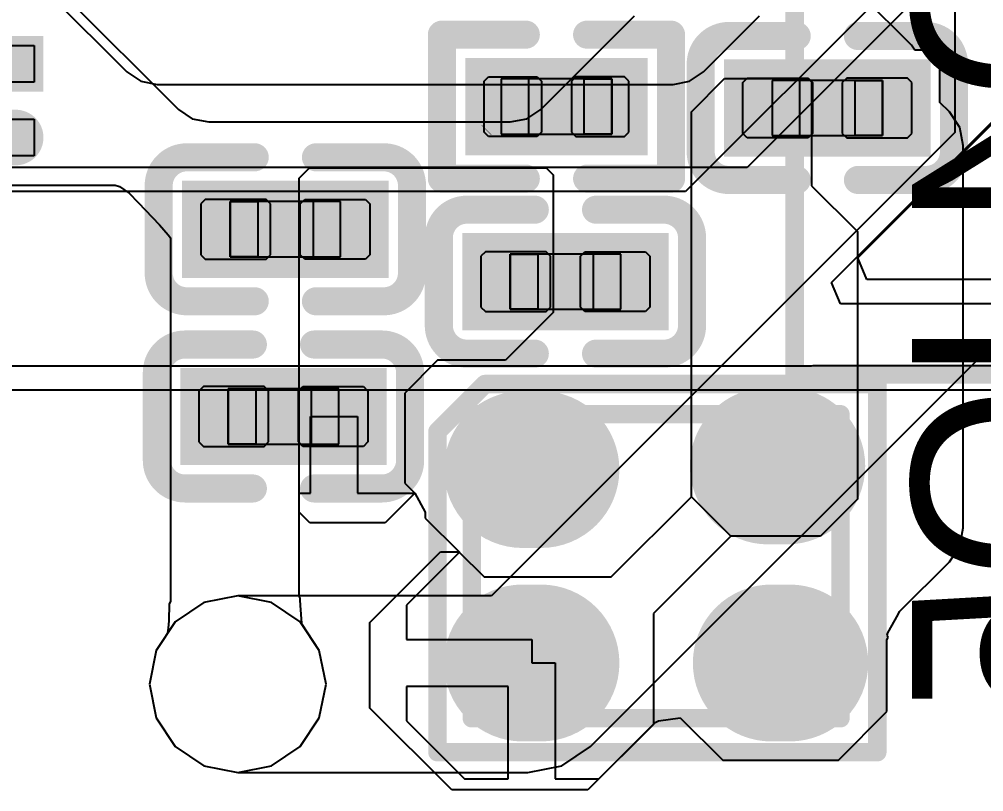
# Model space of a CAD drawing. Header units: millimetres. Extents: x 0 to 11.7, y 0 to 8.3.
# Drawn here: x 5.6 to 5.8061, y 2.8028 to 2.9678 of the extents above; entities that cross this region are included whole.
import ezdxf

# ---------------------------------------------------------------- set-up
doc = ezdxf.new("R2010")
doc.units = ezdxf.units.MM
doc.header["$MEASUREMENT"] = 0
for name, color, linetype in [('BottomLayer', 5, 'Continuous'), ('BottomOverlay', 54, 'Continuous'), ('BottomPaste', 16, 'Continuous'), ('BottomSolder', 6, 'Continuous'), ('ConnectLayer', 7, 'Continuous'), ('Mechanical15', 56, 'Continuous'), ('Mechanical4', 56, 'Continuous'), ('Mechanical5', 56, 'Continuous'), ('MidLayer1', 16, 'Continuous'), ('MidLayer2', 76, 'Continuous'), ('MultiLayer', 9, 'Continuous'), ('PadHoleLayer', 156, 'Continuous'), ('TopLayer', 1, 'Continuous'), ('TopOverlay', 2, 'Continuous'), ('TopSolder', 216, 'Continuous')]:
    doc.layers.add(name, color=color, linetype=linetype)

# ---------------------------------------------------------------- blocks, each defined once
blk = doc.blocks.new('C0201_B_2')
at = {"layer": 'BottomLayer'}
for points in [[(-0.0182, -0.00569), (-0.00369, -0.00569), (-0.0182, 0.00707), (-0.00369, 0.00707)], [(0.00339, -0.00569), (0.0179, -0.00569), (0.00339, 0.00707), (0.0179, 0.00707)]]:
    blk.add_solid(points, dxfattribs=at)
at = {"layer": 'BottomOverlay', "const_width": 0.006}
for points in [[(-0.0272, 0.01007, -0.414214), (-0.0212, 0.01607)], [(0.0209, 0.01607, -0.414214), (0.0269, 0.01007)], [(-0.0212, -0.01469, -0.414214), (-0.0272, -0.00869)], [(0.0269, -0.00869, -0.414214), (0.0209, -0.01469)]]:
    blk.add_lwpolyline(points, format="xyb", dxfattribs=at)
for points in [[(-0.00669, 0.01607), (-0.0212, 0.01607)], [(0.0209, 0.01607), (0.00639, 0.01607)], [(-0.0272, 0.01007), (-0.0272, -0.00869)], [(0.0269, 0.01007), (0.0269, -0.00869)], [(-0.00669, -0.01469), (-0.0212, -0.01469)], [(0.0209, -0.01469), (0.00639, -0.01469)]]:
    blk.add_lwpolyline(points, dxfattribs=at)
at = {"layer": 'BottomOverlay', "const_width": 0.003}
for points in [[(-0.0227, 0.01607, 1), (-0.0197, 0.01607, 1)], [(-0.0227, 0.01607, 1), (-0.0197, 0.01607, 1)], [(-0.00819, 0.01607, 1), (-0.00519, 0.01607, 1)], [(0.00489, 0.01607, 1), (0.00789, 0.01607, 1)], [(0.0194, 0.01607, 1), (0.0224, 0.01607, 1)], [(0.0194, 0.01607, 1), (0.0224, 0.01607, 1)], [(-0.0287, 0.01007, 1), (-0.0257, 0.01007, 1)], [(-0.0287, 0.01007, 1), (-0.0257, 0.01007, 1)], [(0.0254, 0.01007, 1), (0.0284, 0.01007, 1)], [(0.0254, 0.01007, 1), (0.0284, 0.01007, 1)], [(-0.0287, -0.00869, 1), (-0.0257, -0.00869, 1)], [(-0.0287, -0.00869, 1), (-0.0257, -0.00869, 1)], [(0.0254, -0.00869, 1), (0.0284, -0.00869, 1)], [(0.0254, -0.00869, 1), (0.0284, -0.00869, 1)], [(-0.0227, -0.01469, 1), (-0.0197, -0.01469, 1)], [(-0.0227, -0.01469, 1), (-0.0197, -0.01469, 1)], [(-0.00819, -0.01469, 1), (-0.00519, -0.01469, 1)], [(0.00489, -0.01469, 1), (0.00789, -0.01469, 1)], [(0.0194, -0.01469, 1), (0.0224, -0.01469, 1)], [(0.0194, -0.01469, 1), (0.0224, -0.01469, 1)]]:
    blk.add_lwpolyline(points, format="xyb", close=True, dxfattribs=at)
at = {"layer": 'BottomPaste'}
for p, q in [((-0.01725, 0.00707), (-0.0182, 0.00612)), ((-0.00428, 0.00707), (-0.01725, 0.00707)), ((-0.00334, 0.00612), (-0.00428, 0.00707)), ((0.00304, 0.00612), (0.00398, 0.00707)), ((0.00398, 0.00707), (0.01695, 0.00707)), ((0.01695, 0.00707), (0.0179, 0.00612)), ((-0.0182, 0.00612), (-0.0182, -0.00474)), ((-0.00334, -0.00474), (-0.00334, 0.00612)), ((0.00304, -0.00474), (0.00304, 0.00612)), ((0.0179, 0.00612), (0.0179, -0.00474)), ((-0.0182, -0.00474), (-0.01725, -0.00569)), ((-0.01725, -0.00569), (-0.00428, -0.00569)), ((-0.00428, -0.00569), (-0.00334, -0.00474)), ((0.00398, -0.00569), (0.00304, -0.00474)), ((0.01695, -0.00569), (0.00398, -0.00569)), ((0.0179, -0.00474), (0.01695, -0.00569))]:
    blk.add_line(p, q, dxfattribs=at)
for points in [[(-0.0182, -0.00569), (-0.00369, -0.00569), (-0.0182, 0.00707), (-0.00369, 0.00707)], [(0.00339, -0.00569), (0.0179, -0.00569), (0.00339, 0.00707), (0.0179, 0.00707)]]:
    blk.add_solid(points, dxfattribs=at)
at = {"layer": 'BottomSolder'}
for points in [[(-0.0222, -0.00969), (0.00031, -0.00969), (-0.0222, 0.01107), (0.00031, 0.01107)], [(-0.00061, -0.00969), (0.0219, -0.00969), (-0.00061, 0.01107), (0.0219, 0.01107)]]:
    blk.add_solid(points, dxfattribs=at)
at = {"layer": 'Mechanical4'}
for p, q in [((0.01166, 0.0066), (-0.01196, 0.0066)), ((-0.01196, 0.0066), (-0.01196, -0.00521)), ((0.01166, -0.00521), (0.01166, 0.0066)), ((-0.01196, -0.00521), (0.01166, -0.00521))]:
    blk.add_line(p, q, dxfattribs=at)
at = {"layer": 'Mechanical5'}
for p, q in [((-0.01196, -0.00521), (-0.01196, 0.0066)), ((-0.01196, 0.0066), (-0.00606, 0.0066)), ((-0.00606, 0.0066), (-0.00606, -0.00521)), ((0.01166, 0.0066), (0.00576, 0.0066)), ((0.00576, 0.0066), (0.00576, -0.00521)), ((0.01166, -0.00521), (0.01166, 0.0066)), ((-0.00606, -0.00521), (-0.01196, -0.00521)), ((0.00576, -0.00521), (0.01166, -0.00521))]:
    blk.add_line(p, q, dxfattribs=at)
blk = doc.blocks.new('C0201_B_9')
at = {"layer": 'BottomLayer'}
for points in [[(-0.0182, -0.00569), (-0.00369, -0.00569), (-0.0182, 0.00707), (-0.00369, 0.00707)], [(0.00339, -0.00569), (0.0179, -0.00569), (0.00339, 0.00707), (0.0179, 0.00707)]]:
    blk.add_solid(points, dxfattribs=at)
at = {"layer": 'BottomOverlay', "const_width": 0.006}
for points in [[(-0.0272, 0.01007, -0.414214), (-0.0212, 0.01607)], [(0.0209, 0.01607, -0.414214), (0.0269, 0.01007)], [(-0.0212, -0.01469, -0.414214), (-0.0272, -0.00869)], [(0.0269, -0.00869, -0.414214), (0.0209, -0.01469)]]:
    blk.add_lwpolyline(points, format="xyb", dxfattribs=at)
for points in [[(-0.0212, 0.01607), (-0.00669, 0.01607)], [(0.00639, 0.01607), (0.0209, 0.01607)], [(-0.0272, -0.00869), (-0.0272, 0.01007)], [(0.0269, -0.00869), (0.0269, 0.01007)], [(-0.0212, -0.01469), (-0.00669, -0.01469)], [(0.00639, -0.01469), (0.0209, -0.01469)]]:
    blk.add_lwpolyline(points, dxfattribs=at)
at = {"layer": 'BottomOverlay', "const_width": 0.003}
for points in [[(-0.0227, 0.01607, 1), (-0.0197, 0.01607, 1)], [(-0.0227, 0.01607, 1), (-0.0197, 0.01607, 1)], [(-0.00819, 0.01607, 1), (-0.00519, 0.01607, 1)], [(0.00489, 0.01607, 1), (0.00789, 0.01607, 1)], [(0.0194, 0.01607, 1), (0.0224, 0.01607, 1)], [(0.0194, 0.01607, 1), (0.0224, 0.01607, 1)], [(-0.0287, 0.01007, 1), (-0.0257, 0.01007, 1)], [(-0.0287, 0.01007, 1), (-0.0257, 0.01007, 1)], [(0.0254, 0.01007, 1), (0.0284, 0.01007, 1)], [(0.0254, 0.01007, 1), (0.0284, 0.01007, 1)], [(-0.0287, -0.00869, 1), (-0.0257, -0.00869, 1)], [(-0.0287, -0.00869, 1), (-0.0257, -0.00869, 1)], [(0.0254, -0.00869, 1), (0.0284, -0.00869, 1)], [(0.0254, -0.00869, 1), (0.0284, -0.00869, 1)], [(-0.0227, -0.01469, 1), (-0.0197, -0.01469, 1)], [(-0.0227, -0.01469, 1), (-0.0197, -0.01469, 1)], [(-0.00819, -0.01469, 1), (-0.00519, -0.01469, 1)], [(0.00489, -0.01469, 1), (0.00789, -0.01469, 1)], [(0.0194, -0.01469, 1), (0.0224, -0.01469, 1)], [(0.0194, -0.01469, 1), (0.0224, -0.01469, 1)]]:
    blk.add_lwpolyline(points, format="xyb", close=True, dxfattribs=at)
at = {"layer": 'BottomPaste'}
for p, q in [((-0.01725, 0.00707), (-0.0182, 0.00612)), ((-0.00428, 0.00707), (-0.01725, 0.00707)), ((-0.00334, 0.00612), (-0.00428, 0.00707)), ((0.00304, 0.00612), (0.00398, 0.00707)), ((0.00398, 0.00707), (0.01695, 0.00707)), ((0.01695, 0.00707), (0.0179, 0.00612)), ((-0.0182, 0.00612), (-0.0182, -0.00474)), ((-0.00334, -0.00474), (-0.00334, 0.00612)), ((0.00304, -0.00474), (0.00304, 0.00612)), ((0.0179, 0.00612), (0.0179, -0.00474)), ((-0.0182, -0.00474), (-0.01725, -0.00569)), ((-0.01725, -0.00569), (-0.00428, -0.00569)), ((-0.00428, -0.00569), (-0.00334, -0.00474)), ((0.00398, -0.00569), (0.00304, -0.00474)), ((0.01695, -0.00569), (0.00398, -0.00569)), ((0.0179, -0.00474), (0.01695, -0.00569))]:
    blk.add_line(p, q, dxfattribs=at)
for points in [[(-0.0182, -0.00569), (-0.00369, -0.00569), (-0.0182, 0.00707), (-0.00369, 0.00707)], [(0.00339, -0.00569), (0.0179, -0.00569), (0.00339, 0.00707), (0.0179, 0.00707)]]:
    blk.add_solid(points, dxfattribs=at)
at = {"layer": 'BottomSolder'}
for points in [[(-0.0222, -0.00969), (0.00031, -0.00969), (-0.0222, 0.01107), (0.00031, 0.01107)], [(-0.00061, -0.00969), (0.0219, -0.00969), (-0.00061, 0.01107), (0.0219, 0.01107)]]:
    blk.add_solid(points, dxfattribs=at)
at = {"layer": 'Mechanical4'}
for p, q in [((0.01166, 0.0066), (-0.01196, 0.0066)), ((-0.01196, 0.0066), (-0.01196, -0.00521)), ((0.01166, -0.00521), (0.01166, 0.0066)), ((-0.01196, -0.00521), (0.01166, -0.00521))]:
    blk.add_line(p, q, dxfattribs=at)
at = {"layer": 'Mechanical5'}
for p, q in [((-0.01196, -0.00521), (-0.01196, 0.0066)), ((-0.01196, 0.0066), (-0.00606, 0.0066)), ((-0.00606, 0.0066), (-0.00606, -0.00521)), ((0.01166, 0.0066), (0.00576, 0.0066)), ((0.00576, 0.0066), (0.00576, -0.00521)), ((0.01166, -0.00521), (0.01166, 0.0066)), ((-0.00606, -0.00521), (-0.01196, -0.00521)), ((0.00576, -0.00521), (0.01166, -0.00521))]:
    blk.add_line(p, q, dxfattribs=at)
blk = doc.blocks.new('C0201_B_10')
at = {"layer": 'BottomLayer'}
for points in [[(-0.0182, -0.00569), (-0.00369, -0.00569), (-0.0182, 0.00707), (-0.00369, 0.00707)], [(0.00339, -0.00569), (0.0179, -0.00569), (0.00339, 0.00707), (0.0179, 0.00707)]]:
    blk.add_solid(points, dxfattribs=at)
at = {"layer": 'BottomOverlay', "const_width": 0.006}
for points in [[(-0.0272, 0.01007, -0.414214), (-0.0212, 0.01607)], [(0.0209, 0.01607, -0.414214), (0.0269, 0.01007)], [(-0.0212, -0.01469, -0.414214), (-0.0272, -0.00869)], [(0.0269, -0.00869, -0.414214), (0.0209, -0.01469)]]:
    blk.add_lwpolyline(points, format="xyb", dxfattribs=at)
for points in [[(-0.0212, 0.01607), (-0.00669, 0.01607)], [(0.00639, 0.01607), (0.0209, 0.01607)], [(-0.0272, -0.00869), (-0.0272, 0.01007)], [(0.0269, -0.00869), (0.0269, 0.01007)], [(-0.0212, -0.01469), (-0.00669, -0.01469)], [(0.00639, -0.01469), (0.0209, -0.01469)]]:
    blk.add_lwpolyline(points, dxfattribs=at)
at = {"layer": 'BottomOverlay', "const_width": 0.003}
for points in [[(-0.0227, 0.01607, 1), (-0.0197, 0.01607, 1)], [(-0.0227, 0.01607, 1), (-0.0197, 0.01607, 1)], [(-0.00819, 0.01607, 1), (-0.00519, 0.01607, 1)], [(0.00489, 0.01607, 1), (0.00789, 0.01607, 1)], [(0.0194, 0.01607, 1), (0.0224, 0.01607, 1)], [(0.0194, 0.01607, 1), (0.0224, 0.01607, 1)], [(-0.0287, 0.01007, 1), (-0.0257, 0.01007, 1)], [(-0.0287, 0.01007, 1), (-0.0257, 0.01007, 1)], [(0.0254, 0.01007, 1), (0.0284, 0.01007, 1)], [(0.0254, 0.01007, 1), (0.0284, 0.01007, 1)], [(-0.0287, -0.00869, 1), (-0.0257, -0.00869, 1)], [(-0.0287, -0.00869, 1), (-0.0257, -0.00869, 1)], [(0.0254, -0.00869, 1), (0.0284, -0.00869, 1)], [(0.0254, -0.00869, 1), (0.0284, -0.00869, 1)], [(-0.0227, -0.01469, 1), (-0.0197, -0.01469, 1)], [(-0.0227, -0.01469, 1), (-0.0197, -0.01469, 1)], [(-0.00819, -0.01469, 1), (-0.00519, -0.01469, 1)], [(0.00489, -0.01469, 1), (0.00789, -0.01469, 1)], [(0.0194, -0.01469, 1), (0.0224, -0.01469, 1)], [(0.0194, -0.01469, 1), (0.0224, -0.01469, 1)]]:
    blk.add_lwpolyline(points, format="xyb", close=True, dxfattribs=at)
at = {"layer": 'BottomPaste'}
for p, q in [((-0.01725, 0.00707), (-0.0182, 0.00612)), ((-0.00428, 0.00707), (-0.01725, 0.00707)), ((-0.00334, 0.00612), (-0.00428, 0.00707)), ((0.00304, 0.00612), (0.00398, 0.00707)), ((0.00398, 0.00707), (0.01695, 0.00707)), ((0.01695, 0.00707), (0.0179, 0.00612)), ((-0.0182, 0.00612), (-0.0182, -0.00474)), ((-0.00334, -0.00474), (-0.00334, 0.00612)), ((0.00304, -0.00474), (0.00304, 0.00612)), ((0.0179, 0.00612), (0.0179, -0.00474)), ((-0.0182, -0.00474), (-0.01725, -0.00569)), ((-0.01725, -0.00569), (-0.00428, -0.00569)), ((-0.00428, -0.00569), (-0.00334, -0.00474)), ((0.00398, -0.00569), (0.00304, -0.00474)), ((0.01695, -0.00569), (0.00398, -0.00569)), ((0.0179, -0.00474), (0.01695, -0.00569))]:
    blk.add_line(p, q, dxfattribs=at)
for points in [[(-0.0182, -0.00569), (-0.00369, -0.00569), (-0.0182, 0.00707), (-0.00369, 0.00707)], [(0.00339, -0.00569), (0.0179, -0.00569), (0.00339, 0.00707), (0.0179, 0.00707)]]:
    blk.add_solid(points, dxfattribs=at)
at = {"layer": 'BottomSolder'}
for points in [[(-0.0222, -0.00969), (0.00031, -0.00969), (-0.0222, 0.01107), (0.00031, 0.01107)], [(-0.00061, -0.00969), (0.0219, -0.00969), (-0.00061, 0.01107), (0.0219, 0.01107)]]:
    blk.add_solid(points, dxfattribs=at)
at = {"layer": 'Mechanical4'}
for p, q in [((0.01166, 0.0066), (-0.01196, 0.0066)), ((-0.01196, 0.0066), (-0.01196, -0.00521)), ((0.01166, -0.00521), (0.01166, 0.0066)), ((-0.01196, -0.00521), (0.01166, -0.00521))]:
    blk.add_line(p, q, dxfattribs=at)
at = {"layer": 'Mechanical5'}
for p, q in [((-0.01196, -0.00521), (-0.01196, 0.0066)), ((-0.01196, 0.0066), (-0.00606, 0.0066)), ((-0.00606, 0.0066), (-0.00606, -0.00521)), ((0.01166, 0.0066), (0.00576, 0.0066)), ((0.00576, 0.0066), (0.00576, -0.00521)), ((0.01166, -0.00521), (0.01166, 0.0066)), ((-0.00606, -0.00521), (-0.01196, -0.00521)), ((0.00576, -0.00521), (0.01166, -0.00521))]:
    blk.add_line(p, q, dxfattribs=at)
blk = doc.blocks.new('C0201_B_11')
at = {"layer": 'BottomLayer'}
for points in [[(-0.0182, -0.00569), (-0.00369, -0.00569), (-0.0182, 0.00707), (-0.00369, 0.00707)], [(0.00339, -0.00569), (0.0179, -0.00569), (0.00339, 0.00707), (0.0179, 0.00707)]]:
    blk.add_solid(points, dxfattribs=at)
at = {"layer": 'BottomOverlay', "const_width": 0.006}
for points in [[(-0.0272, 0.01007, -0.414214), (-0.0212, 0.01607)], [(0.0209, 0.01607, -0.414214), (0.0269, 0.01007)], [(-0.0212, -0.01469, -0.414214), (-0.0272, -0.00869)], [(0.0269, -0.00869, -0.414214), (0.0209, -0.01469)]]:
    blk.add_lwpolyline(points, format="xyb", dxfattribs=at)
for points in [[(-0.0212, 0.01607), (-0.00669, 0.01607)], [(0.00639, 0.01607), (0.0209, 0.01607)], [(-0.0272, -0.00869), (-0.0272, 0.01007)], [(0.0269, -0.00869), (0.0269, 0.01007)], [(-0.0212, -0.01469), (-0.00669, -0.01469)], [(0.00639, -0.01469), (0.0209, -0.01469)]]:
    blk.add_lwpolyline(points, dxfattribs=at)
at = {"layer": 'BottomOverlay', "const_width": 0.003}
for points in [[(-0.0227, 0.01607, 1), (-0.0197, 0.01607, 1)], [(-0.0227, 0.01607, 1), (-0.0197, 0.01607, 1)], [(-0.00819, 0.01607, 1), (-0.00519, 0.01607, 1)], [(0.00489, 0.01607, 1), (0.00789, 0.01607, 1)], [(0.0194, 0.01607, 1), (0.0224, 0.01607, 1)], [(0.0194, 0.01607, 1), (0.0224, 0.01607, 1)], [(-0.0287, 0.01007, 1), (-0.0257, 0.01007, 1)], [(-0.0287, 0.01007, 1), (-0.0257, 0.01007, 1)], [(0.0254, 0.01007, 1), (0.0284, 0.01007, 1)], [(0.0254, 0.01007, 1), (0.0284, 0.01007, 1)], [(-0.0287, -0.00869, 1), (-0.0257, -0.00869, 1)], [(-0.0287, -0.00869, 1), (-0.0257, -0.00869, 1)], [(0.0254, -0.00869, 1), (0.0284, -0.00869, 1)], [(0.0254, -0.00869, 1), (0.0284, -0.00869, 1)], [(-0.0227, -0.01469, 1), (-0.0197, -0.01469, 1)], [(-0.0227, -0.01469, 1), (-0.0197, -0.01469, 1)], [(-0.00819, -0.01469, 1), (-0.00519, -0.01469, 1)], [(0.00489, -0.01469, 1), (0.00789, -0.01469, 1)], [(0.0194, -0.01469, 1), (0.0224, -0.01469, 1)], [(0.0194, -0.01469, 1), (0.0224, -0.01469, 1)]]:
    blk.add_lwpolyline(points, format="xyb", close=True, dxfattribs=at)
at = {"layer": 'BottomPaste'}
for p, q in [((-0.01725, 0.00707), (-0.0182, 0.00612)), ((-0.00428, 0.00707), (-0.01725, 0.00707)), ((-0.00334, 0.00612), (-0.00428, 0.00707)), ((0.00304, 0.00612), (0.00398, 0.00707)), ((0.00398, 0.00707), (0.01695, 0.00707)), ((0.01695, 0.00707), (0.0179, 0.00612)), ((-0.0182, 0.00612), (-0.0182, -0.00474)), ((-0.00334, -0.00474), (-0.00334, 0.00612)), ((0.00304, -0.00474), (0.00304, 0.00612)), ((0.0179, 0.00612), (0.0179, -0.00474)), ((-0.0182, -0.00474), (-0.01725, -0.00569)), ((-0.01725, -0.00569), (-0.00428, -0.00569)), ((-0.00428, -0.00569), (-0.00334, -0.00474)), ((0.00398, -0.00569), (0.00304, -0.00474)), ((0.01695, -0.00569), (0.00398, -0.00569)), ((0.0179, -0.00474), (0.01695, -0.00569))]:
    blk.add_line(p, q, dxfattribs=at)
for points in [[(-0.0182, -0.00569), (-0.00369, -0.00569), (-0.0182, 0.00707), (-0.00369, 0.00707)], [(0.00339, -0.00569), (0.0179, -0.00569), (0.00339, 0.00707), (0.0179, 0.00707)]]:
    blk.add_solid(points, dxfattribs=at)
at = {"layer": 'BottomSolder'}
for points in [[(-0.0222, -0.00969), (0.00031, -0.00969), (-0.0222, 0.01107), (0.00031, 0.01107)], [(-0.00061, -0.00969), (0.0219, -0.00969), (-0.00061, 0.01107), (0.0219, 0.01107)]]:
    blk.add_solid(points, dxfattribs=at)
at = {"layer": 'Mechanical4'}
for p, q in [((0.01166, 0.0066), (-0.01196, 0.0066)), ((-0.01196, 0.0066), (-0.01196, -0.00521)), ((0.01166, -0.00521), (0.01166, 0.0066)), ((-0.01196, -0.00521), (0.01166, -0.00521))]:
    blk.add_line(p, q, dxfattribs=at)
at = {"layer": 'Mechanical5'}
for p, q in [((-0.01196, -0.00521), (-0.01196, 0.0066)), ((-0.01196, 0.0066), (-0.00606, 0.0066)), ((-0.00606, 0.0066), (-0.00606, -0.00521)), ((0.01166, 0.0066), (0.00576, 0.0066)), ((0.00576, 0.0066), (0.00576, -0.00521)), ((0.01166, -0.00521), (0.01166, 0.0066)), ((-0.00606, -0.00521), (-0.01196, -0.00521)), ((0.00576, -0.00521), (0.01166, -0.00521))]:
    blk.add_line(p, q, dxfattribs=at)
blk = doc.blocks.new('R0201_B_33')
at = {"layer": 'BottomLayer'}
for points in [[(-0.01477, -0.00638), (-0.00284, -0.00638), (-0.01477, 0.00638), (-0.00284, 0.00638)], [(0.00425, -0.00638), (0.01618, -0.00638), (0.00425, 0.00638), (0.01618, 0.00638)]]:
    blk.add_solid(points, dxfattribs=at)
at = {"layer": 'BottomOverlay', "const_width": 0.006}
for points in [[(-0.00584, 0.01538), (-0.02377, 0.01538)], [(-0.02377, 0.01538), (-0.02377, -0.01538)], [(0.02518, 0.01538), (0.00725, 0.01538)], [(0.02518, 0.01538), (0.02518, -0.01538)], [(-0.00584, -0.01538), (-0.02377, -0.01538)], [(0.02518, -0.01538), (0.00725, -0.01538)]]:
    blk.add_lwpolyline(points, dxfattribs=at)
at = {"layer": 'BottomOverlay', "const_width": 0.003}
for points in [[(-0.02527, 0.01538, 1), (-0.02227, 0.01538, 1)], [(-0.02527, 0.01538, 1), (-0.02227, 0.01538, 1)], [(-0.00734, 0.01538, 1), (-0.00434, 0.01538, 1)], [(0.00575, 0.01538, 1), (0.00875, 0.01538, 1)], [(0.02368, 0.01538, 1), (0.02668, 0.01538, 1)], [(0.02368, 0.01538, 1), (0.02668, 0.01538, 1)], [(-0.02527, -0.01538, 1), (-0.02227, -0.01538, 1)], [(-0.02527, -0.01538, 1), (-0.02227, -0.01538, 1)], [(-0.00734, -0.01538, 1), (-0.00434, -0.01538, 1)], [(0.00575, -0.01538, 1), (0.00875, -0.01538, 1)], [(0.02368, -0.01538, 1), (0.02668, -0.01538, 1)], [(0.02368, -0.01538, 1), (0.02668, -0.01538, 1)]]:
    blk.add_lwpolyline(points, format="xyb", close=True, dxfattribs=at)
at = {"layer": 'BottomPaste'}
for p, q in [((-0.01383, 0.00638), (-0.01477, 0.00543)), ((-0.00343, 0.00638), (-0.01383, 0.00638)), ((-0.00248, 0.00543), (-0.00343, 0.00638)), ((0.00389, 0.00543), (0.00484, 0.00638)), ((0.00484, 0.00638), (0.01524, 0.00638)), ((0.01524, 0.00638), (0.01618, 0.00543)), ((-0.01477, 0.00543), (-0.01477, -0.00543)), ((-0.00248, -0.00543), (-0.00248, 0.00543)), ((0.00389, -0.00543), (0.00389, 0.00543)), ((0.01618, 0.00543), (0.01618, -0.00543)), ((-0.01477, -0.00543), (-0.01383, -0.00638)), ((-0.00343, -0.00638), (-0.00248, -0.00543)), ((0.00484, -0.00638), (0.00389, -0.00543)), ((0.01618, -0.00543), (0.01524, -0.00638)), ((-0.01383, -0.00638), (-0.00343, -0.00638)), ((0.01524, -0.00638), (0.00484, -0.00638))]:
    blk.add_line(p, q, dxfattribs=at)
for points in [[(-0.01477, -0.00638), (-0.00284, -0.00638), (-0.01477, 0.00638), (-0.00284, 0.00638)], [(0.00425, -0.00638), (0.01618, -0.00638), (0.00425, 0.00638), (0.01618, 0.00638)]]:
    blk.add_solid(points, dxfattribs=at)
at = {"layer": 'BottomSolder'}
for points in [[(-0.01877, -0.01038), (0.00116, -0.01038), (-0.01877, 0.01038), (0.00116, 0.01038)], [(0.00025, -0.01038), (0.02018, -0.01038), (0.00025, 0.01038), (0.02018, 0.01038)]]:
    blk.add_solid(points, dxfattribs=at)
at = {"layer": 'Mechanical15', "const_width": 0.0001}
blk.add_lwpolyline([(0.01665, 0.004), (0.01465, 0.006)], dxfattribs=at)
at = {"layer": 'Mechanical15', "const_width": 0.00005}
for points in [[(0.01462, 0.006, 1), (0.01467, 0.006, 1)], [(0.01662, 0.004, 1), (0.01667, 0.004, 1)]]:
    blk.add_lwpolyline(points, format="xyb", close=True, dxfattribs=at)
at = {"layer": 'Mechanical4'}
for p, q in [((0.01252, 0.0059), (-0.01111, 0.0059)), ((-0.01111, 0.0059), (-0.01111, -0.00591)), ((0.01252, -0.00591), (0.01252, 0.0059)), ((-0.01111, -0.00591), (0.01252, -0.00591))]:
    blk.add_line(p, q, dxfattribs=at)
at = {"layer": 'Mechanical5'}
for p, q in [((-0.01111, -0.00591), (-0.01111, 0.0059)), ((-0.01111, 0.0059), (-0.0052, 0.0059)), ((-0.0052, 0.0059), (-0.0052, -0.00591)), ((0.01252, 0.0059), (0.00661, 0.0059)), ((0.00661, 0.0059), (0.00661, -0.00591)), ((0.01252, -0.00591), (0.01252, 0.0059)), ((-0.0052, -0.00591), (-0.01111, -0.00591)), ((0.00661, -0.00591), (0.01252, -0.00591))]:
    blk.add_line(p, q, dxfattribs=at)
blk = doc.blocks.new('QFN_56_L7_0_W7_0_P0_40_TL_EP4_0_B_58')
at = {"layer": 'BottomLayer', "const_width": 0.00787}
blk.add_lwpolyline([(-0.09933, -0.12868), (-0.09933, -0.14699)], dxfattribs=at)
at = {"layer": 'BottomLayer', "const_width": 0.00394}
blk.add_lwpolyline([(-0.1013, -0.14699, 1), (-0.09736, -0.14699, 1)], format="xyb", close=True, dxfattribs=at)
at = {"layer": 'BottomLayer'}
blk.add_solid([(-0.08753, -0.15092), (-0.07966, -0.15092), (-0.08753, -0.12474), (-0.07966, -0.12474)], dxfattribs=at)
at = {"layer": 'BottomPaste'}
for p, q in [((-0.10327, -0.15092), (-0.10327, -0.12474)), ((-0.0954, -0.12474), (-0.0954, -0.15092)), ((-0.08753, -0.15092), (-0.08753, -0.12474)), ((-0.07966, -0.12474), (-0.07966, -0.15092)), ((-0.0954, -0.15092), (-0.10327, -0.15092)), ((-0.07966, -0.15092), (-0.08753, -0.15092))]:
    blk.add_line(p, q, dxfattribs=at)
at = {"layer": 'BottomSolder', "const_width": 0.01187}
blk.add_lwpolyline([(-0.09933, -0.12868), (-0.09933, -0.14699)], dxfattribs=at)
at = {"layer": 'BottomSolder', "const_width": 0.00594}
blk.add_lwpolyline([(-0.1023, -0.14699, 1), (-0.09636, -0.14699, 1)], format="xyb", close=True, dxfattribs=at)
at = {"layer": 'BottomSolder'}
blk.add_solid([(-0.08953, -0.15292), (-0.07766, -0.15292), (-0.08953, -0.12274), (-0.07766, -0.12274)], dxfattribs=at)
blk = doc.blocks.new('SMD2016_B_63')
at = {"layer": 'BottomLayer', "const_width": 0.02953}
for points in [[(-0.02463, 0.01856), (-0.02857, 0.01856)], [(0.02788, 0.01932), (0.02394, 0.01932)], [(-0.02463, -0.02278), (-0.02857, -0.02278)], [(0.02852, -0.02278), (0.02458, -0.02278)]]:
    blk.add_lwpolyline(points, dxfattribs=at)
at = {"layer": 'BottomLayer', "const_width": 0.01476}
for points in [[(-0.03595, 0.01856, 1), (-0.02118, 0.01856, 1)], [(-0.03201, 0.01856, 1), (-0.01725, 0.01856, 1)], [(0.01656, 0.01932, 1), (0.03132, 0.01932, 1)], [(0.02049, 0.01932, 1), (0.03526, 0.01932, 1)], [(-0.03595, -0.02278, 1), (-0.02118, -0.02278, 1)], [(-0.03201, -0.02278, 1), (-0.01725, -0.02278, 1)], [(0.0172, -0.02278, 1), (0.03197, -0.02278, 1)], [(0.02114, -0.02278, 1), (0.0359, -0.02278, 1)]]:
    blk.add_lwpolyline(points, format="xyb", close=True, dxfattribs=at)
at = {"layer": 'BottomOverlay', "const_width": 0.00394}
for points in [[(-0.04675, 0.02667), (-0.03658, 0.03683)], [(-0.03658, 0.03683), (0.04723, 0.03683)], [(0.04723, -0.04184), (0.04723, 0.03683)], [(-0.04675, -0.04184), (-0.04675, 0.02667)], [(-0.04675, -0.04184), (0.04723, -0.04184)]]:
    blk.add_lwpolyline(points, dxfattribs=at)
at = {"layer": 'BottomOverlay', "const_width": 0.00197}
for points in [[(-0.03757, 0.03683, 1), (-0.0356, 0.03683, 1)], [(-0.03757, 0.03683, 1), (-0.0356, 0.03683, 1)], [(0.04624, 0.03683, 1), (0.04821, 0.03683, 1)], [(0.04624, 0.03683, 1), (0.04821, 0.03683, 1)], [(-0.04773, 0.02667, 1), (-0.04576, 0.02667, 1)], [(-0.04773, 0.02667, 1), (-0.04576, 0.02667, 1)], [(-0.04773, -0.04184, 1), (-0.04576, -0.04184, 1)], [(-0.04773, -0.04184, 1), (-0.04576, -0.04184, 1)], [(0.04624, -0.04184, 1), (0.04821, -0.04184, 1)], [(0.04624, -0.04184, 1), (0.04821, -0.04184, 1)]]:
    blk.add_lwpolyline(points, format="xyb", close=True, dxfattribs=at)
at = {"layer": 'BottomPaste', "const_width": 0.02953}
for points in [[(-0.02463, 0.01856), (-0.02857, 0.01856)], [(0.02788, 0.01932), (0.02394, 0.01932)], [(-0.02463, -0.02278), (-0.02857, -0.02278)], [(0.02852, -0.02278), (0.02458, -0.02278)]]:
    blk.add_lwpolyline(points, dxfattribs=at)
at = {"layer": 'BottomPaste', "const_width": 0.01476}
for points in [[(-0.03595, 0.01856, 1), (-0.02118, 0.01856, 1)], [(-0.03201, 0.01856, 1), (-0.01725, 0.01856, 1)], [(0.01656, 0.01932, 1), (0.03132, 0.01932, 1)], [(0.02049, 0.01932, 1), (0.03526, 0.01932, 1)], [(-0.03595, -0.02278, 1), (-0.02118, -0.02278, 1)], [(-0.03201, -0.02278, 1), (-0.01725, -0.02278, 1)], [(0.0172, -0.02278, 1), (0.03197, -0.02278, 1)], [(0.02114, -0.02278, 1), (0.0359, -0.02278, 1)]]:
    blk.add_lwpolyline(points, format="xyb", close=True, dxfattribs=at)
at = {"layer": 'BottomSolder', "const_width": 0.03353}
for points in [[(-0.02463, 0.01856), (-0.02857, 0.01856)], [(0.02788, 0.01932), (0.02394, 0.01932)], [(-0.02463, -0.02278), (-0.02857, -0.02278)], [(0.02852, -0.02278), (0.02458, -0.02278)]]:
    blk.add_lwpolyline(points, dxfattribs=at)
at = {"layer": 'BottomSolder', "const_width": 0.01676}
for points in [[(-0.03695, 0.01856, 1), (-0.02018, 0.01856, 1)], [(-0.03301, 0.01856, 1), (-0.01625, 0.01856, 1)], [(0.01556, 0.01932, 1), (0.03232, 0.01932, 1)], [(0.01949, 0.01932, 1), (0.03626, 0.01932, 1)], [(-0.03695, -0.02278, 1), (-0.02018, -0.02278, 1)], [(-0.03301, -0.02278, 1), (-0.01625, -0.02278, 1)], [(0.0162, -0.02278, 1), (0.03297, -0.02278, 1)], [(0.02014, -0.02278, 1), (0.0369, -0.02278, 1)]]:
    blk.add_lwpolyline(points, format="xyb", close=True, dxfattribs=at)
at = {"layer": 'Mechanical15', "const_width": 0.00394}
for points in [[(-0.03939, -0.03459), (-0.03939, 0.03037)], [(-0.03939, 0.03037), (0.03935, 0.03037)], [(0.03935, -0.03459), (0.03935, 0.0303)], [(-0.03939, -0.03459), (0.03935, -0.03459)]]:
    blk.add_lwpolyline(points, dxfattribs=at)
at = {"layer": 'Mechanical15', "const_width": 0.00197}
for points in [[(-0.04038, 0.03037, 1), (-0.03841, 0.03037, 1)], [(-0.04038, 0.03037, 1), (-0.03841, 0.03037, 1)], [(0.03836, 0.03037, 1), (0.04033, 0.03037, 1)], [(0.03836, 0.0303, 1), (0.04033, 0.0303, 1)], [(-0.04038, -0.03459, 1), (-0.03841, -0.03459, 1)], [(-0.04038, -0.03459, 1), (-0.03841, -0.03459, 1)], [(0.03836, -0.03459, 1), (0.04033, -0.03459, 1)], [(0.03836, -0.03459, 1), (0.04033, -0.03459, 1)]]:
    blk.add_lwpolyline(points, format="xyb", close=True, dxfattribs=at)
blk = doc.blocks.new('3_5_2_0_69')
at = {"layer": 'BottomLayer', "const_width": 0.0689}
blk.add_lwpolyline([(-0.03671, -0.0009, 1), (0.03219, -0.0009, 1)], format="xyb", close=True, dxfattribs=at)
at = {"layer": 'BottomSolder', "const_width": 0.0729}
blk.add_lwpolyline([(-0.03871, -0.0009, 1), (0.03419, -0.0009, 1)], format="xyb", close=True, dxfattribs=at)
at = {"layer": 'MidLayer1', "const_width": 0.0689}
blk.add_lwpolyline([(-0.03671, -0.0009, 1), (0.03219, -0.0009, 1)], format="xyb", close=True, dxfattribs=at)
at = {"layer": 'MidLayer2', "const_width": 0.0689}
blk.add_lwpolyline([(-0.03671, -0.0009, 1), (0.03219, -0.0009, 1)], format="xyb", close=True, dxfattribs=at)
at = {"layer": 'MultiLayer', "const_width": 0.0689}
blk.add_lwpolyline([(-0.03671, -0.0009, 1), (0.03219, -0.0009, 1)], format="xyb", close=True, dxfattribs=at)
at = {"layer": 'PadHoleLayer', "const_width": 0.03937}
blk.add_lwpolyline([(-0.02194, -0.0009, 1), (0.01743, -0.0009, 1)], format="xyb", close=True, dxfattribs=at)
at = {"layer": 'TopLayer', "const_width": 0.0689}
blk.add_lwpolyline([(-0.03671, -0.0009, 1), (0.03219, -0.0009, 1)], format="xyb", close=True, dxfattribs=at)
at = {"layer": 'TopSolder', "const_width": 0.0729}
blk.add_lwpolyline([(-0.03871, -0.0009, 1), (0.03419, -0.0009, 1)], format="xyb", close=True, dxfattribs=at)
blk = doc.blocks.new('LCD_240_240_76')
at = {"layer": 'TopOverlay', "const_width": 0.00394}
for points in [[(0.0406, 0.17859), (0.0406, 0.36756)], [(0.0406, 0.17859), (0.1293, 0.17859)]]:
    blk.add_lwpolyline(points, dxfattribs=at)
at = {"layer": 'TopOverlay', "const_width": 0.00197}
blk.add_lwpolyline([(0.03961, 0.17859, 1), (0.04158, 0.17859, 1)], format="xyb", close=True, dxfattribs=at)
blk.add_lwpolyline([(0.03961, 0.17859, 1), (0.04158, 0.17859, 1)], format="xyb", close=True, dxfattribs=at)

msp = doc.modelspace()

# ---------------------------------------------------------------- linework, layer by layer
at = {"layer": 'BottomLayer'}
for p, q in [((5.74361, 2.94807), (5.75071, 2.95517)), ((5.75071, 2.95517), (5.76861, 2.95517)), ((5.76861, 2.95517), (5.76931, 2.95447)), ((5.76931, 2.95447), (5.76931, 2.93227)), ((5.74361, 2.86577), (5.74361, 2.94807)), ((5.65985, 2.93391), (5.66201, 2.93607)), ((5.66201, 2.93607), (5.71261, 2.93607)), ((5.71261, 2.93607), (5.71411, 2.93457)), ((5.65985, 2.86252), (5.65985, 2.93391)), ((5.71411, 2.93457), (5.71411, 2.90517)), ((5.76931, 2.93227), (5.77911, 2.92247)), ((5.77911, 2.92247), (5.77911, 2.86527)), ((5.71411, 2.90517), (5.70391, 2.89497)), ((5.68941, 2.89497), (5.68241, 2.88797)), ((5.70391, 2.89497), (5.68941, 2.89497)), ((5.68241, 2.88797), (5.68241, 2.86871)), ((5.68241, 2.86871), (5.68453, 2.86659)), ((5.68453, 2.86659), (5.67821, 2.86027)), ((5.72651, 2.84867), (5.74361, 2.86577)), ((5.74361, 2.86577), (5.75201, 2.85737)), ((5.75201, 2.85737), (5.74361, 2.86577)), ((5.77911, 2.86527), (5.77121, 2.85737)), ((5.66209, 2.86027), (5.65985, 2.86252)), ((5.67821, 2.86027), (5.66209, 2.86027)), ((5.75201, 2.85737), (5.73551, 2.84087)), ((5.77121, 2.85737), (5.75201, 2.85737)), ((5.67491, 2.83897), (5.69001, 2.85407)), ((5.69001, 2.85407), (5.69395, 2.85407)), ((5.69395, 2.85407), (5.69935, 2.84867)), ((5.69935, 2.84867), (5.72651, 2.84867)), ((5.67491, 2.82067), (5.67491, 2.83897)), ((5.73551, 2.84087), (5.73551, 2.81717)), ((5.69241, 2.80317), (5.67491, 2.82067)), ((5.73551, 2.81717), (5.72151, 2.80317)), ((5.72151, 2.80317), (5.69241, 2.80317))]:
    msp.add_line(p, q, dxfattribs=at)
at = {"layer": 'ConnectLayer'}
for p, q in [((5.79988, 3.07287), (5.79988, 2.94362)), ((5.86318, 3.05182), (5.74235, 2.931)), ((5.57692, 3.00268), (5.62302, 2.95658)), ((5.77353, 2.91162), (5.85488, 2.99297)), ((5.59475, 2.98785), (5.63402, 2.94858)), ((5.79066, 2.96227), (5.78017, 2.97276)), ((5.78943, 2.97004), (5.75554, 2.93615)), ((5.71143, 2.94858), (5.73143, 2.96858)), ((5.7462, 2.95658), (5.7582, 2.96858)), ((5.79134, 2.96126), (5.79066, 2.96227)), ((5.79671, 2.96126), (5.79134, 2.96126)), ((5.79671, 2.95005), (5.79671, 2.96126)), ((5.62302, 2.95658), (5.62599, 2.95459)), ((5.74322, 2.95459), (5.7462, 2.95658)), ((5.62599, 2.95459), (5.62951, 2.9539)), ((5.73971, 2.9539), (5.74322, 2.95459)), ((5.77915, 2.91684), (5.81709, 2.95478)), ((5.62951, 2.9539), (5.73971, 2.9539)), ((5.63402, 2.94858), (5.63699, 2.94659)), ((5.70845, 2.94659), (5.71143, 2.94858)), ((5.79872, 2.94804), (5.79671, 2.95005)), ((5.63699, 2.94659), (5.64051, 2.9459)), ((5.70494, 2.9459), (5.70845, 2.94659)), ((5.80093, 2.94473), (5.79872, 2.94804)), ((5.64051, 2.9459), (5.70494, 2.9459)), ((5.8017, 2.94083), (5.80093, 2.94473)), ((5.79988, 2.94362), (5.70089, 2.84463)), ((5.8017, 2.85914), (5.8017, 2.94083)), ((5.75554, 2.93615), (5.58234, 2.93615)), ((5.59011, 2.93237), (5.62052, 2.93237)), ((5.62052, 2.93237), (5.62143, 2.93213)), ((5.62143, 2.93213), (5.62355, 2.93066)), ((5.74235, 2.931), (5.56444, 2.931)), ((5.62355, 2.93066), (5.62547, 2.92872)), ((5.62547, 2.92872), (5.62999, 2.92393)), ((5.62999, 2.92393), (5.63184, 2.92175)), ((5.63184, 2.92175), (5.63232, 2.92112)), ((5.72204, 2.81243), (5.83208, 2.92247)), ((5.63232, 2.92112), (5.63232, 2.84345)), ((5.78107, 2.91222), (5.77915, 2.91684)), ((5.77544, 2.907), (5.77353, 2.91162)), ((5.81428, 2.91222), (5.78107, 2.91222)), ((5.82867, 2.907), (5.77544, 2.907)), ((5.5686, 2.8938), (5.76928, 2.8938)), ((5.76928, 2.8938), (5.76963, 2.89387)), ((5.76963, 2.89387), (5.81808, 2.89387)), ((5.52715, 2.88865), (5.82487, 2.88865)), ((5.66228, 2.86659), (5.66228, 2.88296)), ((5.66228, 2.88296), (5.67228, 2.88296)), ((5.67228, 2.88296), (5.67228, 2.86659)), ((5.65985, 2.84456), (5.65985, 2.86659)), ((5.65985, 2.86659), (5.66228, 2.86659)), ((5.67228, 2.86659), (5.68453, 2.86659)), ((5.68453, 2.86659), (5.68678, 2.86252)), ((5.68678, 2.86252), (5.68678, 2.86125)), ((5.68678, 2.86125), (5.69406, 2.85396)), ((5.80093, 2.85524), (5.8017, 2.85914)), ((5.69406, 2.85396), (5.68278, 2.84267)), ((5.79872, 2.85193), (5.80093, 2.85524)), ((5.78808, 2.8413), (5.79872, 2.85193)), ((5.63232, 2.84345), (5.63209, 2.84293)), ((5.63949, 2.8432), (5.63337, 2.83911)), ((5.63949, 2.8432), (5.63337, 2.83911)), ((5.63949, 2.8432), (5.63337, 2.83911)), ((5.64671, 2.84463), (5.63949, 2.8432)), ((5.64671, 2.84463), (5.63949, 2.8432)), ((5.64671, 2.84463), (5.63949, 2.8432)), ((5.65392, 2.8432), (5.64671, 2.84463)), ((5.70089, 2.84463), (5.64671, 2.84463)), ((5.65392, 2.8432), (5.64671, 2.84463)), ((5.66004, 2.83911), (5.65392, 2.8432)), ((5.66004, 2.83911), (5.65392, 2.8432)), ((5.66007, 2.84411), (5.65985, 2.84456)), ((5.66001, 2.84394), (5.66007, 2.84411)), ((5.66008, 2.84378), (5.66001, 2.84394)), ((5.66009, 2.84259), (5.66008, 2.84378)), ((5.63209, 2.84293), (5.632, 2.83927)), ((5.66038, 2.83877), (5.66009, 2.84259)), ((5.68278, 2.84267), (5.68278, 2.83529)), ((5.78782, 2.84062), (5.78808, 2.8413)), ((5.63337, 2.83911), (5.62928, 2.83299)), ((5.63337, 2.83911), (5.62928, 2.83299)), ((5.63337, 2.83911), (5.62928, 2.83299)), ((5.632, 2.83927), (5.63187, 2.83772)), ((5.66413, 2.83299), (5.66004, 2.83911)), ((5.66413, 2.83299), (5.66004, 2.83911)), ((5.78555, 2.83671), (5.78782, 2.84062)), ((5.63176, 2.83708), (5.63167, 2.83679)), ((5.63177, 2.83714), (5.63176, 2.83713)), ((5.63176, 2.83713), (5.63176, 2.83711)), ((5.63176, 2.83711), (5.63176, 2.83708)), ((5.6318, 2.8373), (5.63177, 2.83714)), ((5.63187, 2.83772), (5.6318, 2.8373)), ((5.66042, 2.83858), (5.66038, 2.83877)), ((5.66044, 2.83852), (5.66042, 2.83858)), ((5.66413, 2.83299), (5.66044, 2.83852)), ((5.63169, 2.83661), (5.62928, 2.83299)), ((5.63167, 2.83679), (5.63169, 2.83661)), ((5.68278, 2.83529), (5.70951, 2.83529)), ((5.70951, 2.83529), (5.70951, 2.83029)), ((5.78539, 2.83517), (5.78564, 2.83584)), ((5.78539, 2.81991), (5.78539, 2.83517)), ((5.78545, 2.83626), (5.78555, 2.83671)), ((5.78564, 2.83584), (5.78545, 2.83626)), ((5.62928, 2.83299), (5.62784, 2.82577)), ((5.62928, 2.83299), (5.62784, 2.82577)), ((5.62928, 2.83299), (5.62784, 2.82577)), ((5.62928, 2.83299), (5.62784, 2.82577)), ((5.66557, 2.82577), (5.66413, 2.83299)), ((5.66557, 2.82577), (5.66413, 2.83299)), ((5.66557, 2.82577), (5.66413, 2.83299)), ((5.70951, 2.83029), (5.71451, 2.83029)), ((5.71451, 2.83029), (5.71451, 2.80553)), ((5.62784, 2.82577), (5.62928, 2.81855)), ((5.62784, 2.82577), (5.62928, 2.81855)), ((5.62784, 2.82577), (5.62928, 2.81855)), ((5.62784, 2.82577), (5.62928, 2.81855)), ((5.66413, 2.81855), (5.66557, 2.82577)), ((5.66413, 2.81855), (5.66557, 2.82577)), ((5.66413, 2.81855), (5.66557, 2.82577)), ((5.70451, 2.82529), (5.68278, 2.82529)), ((5.68278, 2.82529), (5.68278, 2.81791)), ((5.70451, 2.80553), (5.70451, 2.82529)), ((5.62928, 2.81855), (5.63337, 2.81243)), ((5.62928, 2.81855), (5.63337, 2.81243)), ((5.62928, 2.81855), (5.63337, 2.81243)), ((5.62928, 2.81855), (5.63337, 2.81243)), ((5.66004, 2.81243), (5.66413, 2.81855)), ((5.66004, 2.81243), (5.66413, 2.81855)), ((5.66004, 2.81243), (5.66413, 2.81855)), ((5.73656, 2.81795), (5.74124, 2.81859)), ((5.74124, 2.81859), (5.75031, 2.80953)), ((5.77501, 2.80953), (5.78539, 2.81991)), ((5.68278, 2.81791), (5.69516, 2.80553)), ((5.72386, 2.80553), (5.7359, 2.81757)), ((5.7359, 2.81757), (5.73656, 2.81795)), ((5.63337, 2.81243), (5.63949, 2.80835)), ((5.63337, 2.81243), (5.63949, 2.80835)), ((5.63337, 2.81243), (5.63949, 2.80835)), ((5.63337, 2.81243), (5.63949, 2.80835)), ((5.65392, 2.80835), (5.66004, 2.81243)), ((5.65392, 2.80835), (5.66004, 2.81243)), ((5.65392, 2.80835), (5.66004, 2.81243)), ((5.71592, 2.80835), (5.72204, 2.81243)), ((5.63949, 2.80835), (5.64671, 2.80691)), ((5.63949, 2.80835), (5.64671, 2.80691)), ((5.63949, 2.80835), (5.64671, 2.80691)), ((5.63949, 2.80835), (5.64671, 2.80691)), ((5.64671, 2.80691), (5.65392, 2.80835)), ((5.64671, 2.80691), (5.65392, 2.80835)), ((5.64671, 2.80691), (5.65392, 2.80835)), ((5.70871, 2.80691), (5.71592, 2.80835)), ((5.75031, 2.80953), (5.77501, 2.80953)), ((5.64671, 2.80691), (5.70871, 2.80691)), ((5.69516, 2.80553), (5.70451, 2.80553)), ((5.71451, 2.80553), (5.72386, 2.80553))]:
    msp.add_line(p, q, dxfattribs=at)

# ---------------------------------------------------------------- block references
for name, p in [('LCD_240_240_76', (5.72508, 2.71338)), ('SMD2016_B_63', (5.73611, 2.85307)), ('3_5_2_0_69', (5.86649, 2.73377))]:
    msp.add_blockref(name, p)
for name, p, rotation in [('QFN_56_L7_0_W7_0_P0_40_TL_EP4_0_B_58', (5.45228, 3.0419), 90), ('R0201_B_33', (5.7155, 2.94917), 180), ('C0201_B_2', (5.77251, 2.94957), 180), ('C0201_B_10', (5.65703, 2.92227), 360), ('C0201_B_9', (5.71686, 2.91108), 360), ('C0201_B_11', (5.65663, 2.88227), 360)]:
    msp.add_blockref(name, p, dxfattribs=dict(rotation=rotation))

# ---------------------------------------------------------------- texts
at = {"layer": 'BottomOverlay', "text_generation_flag": 2}
for s, p in [('IO4', (5.83071, 3.00697)), ('IO5', (5.83071, 2.90447))]:
    msp.add_text(s, height=0.04, rotation=90, dxfattribs=at).set_placement(p)

doc.saveas('drawing.dxf')
